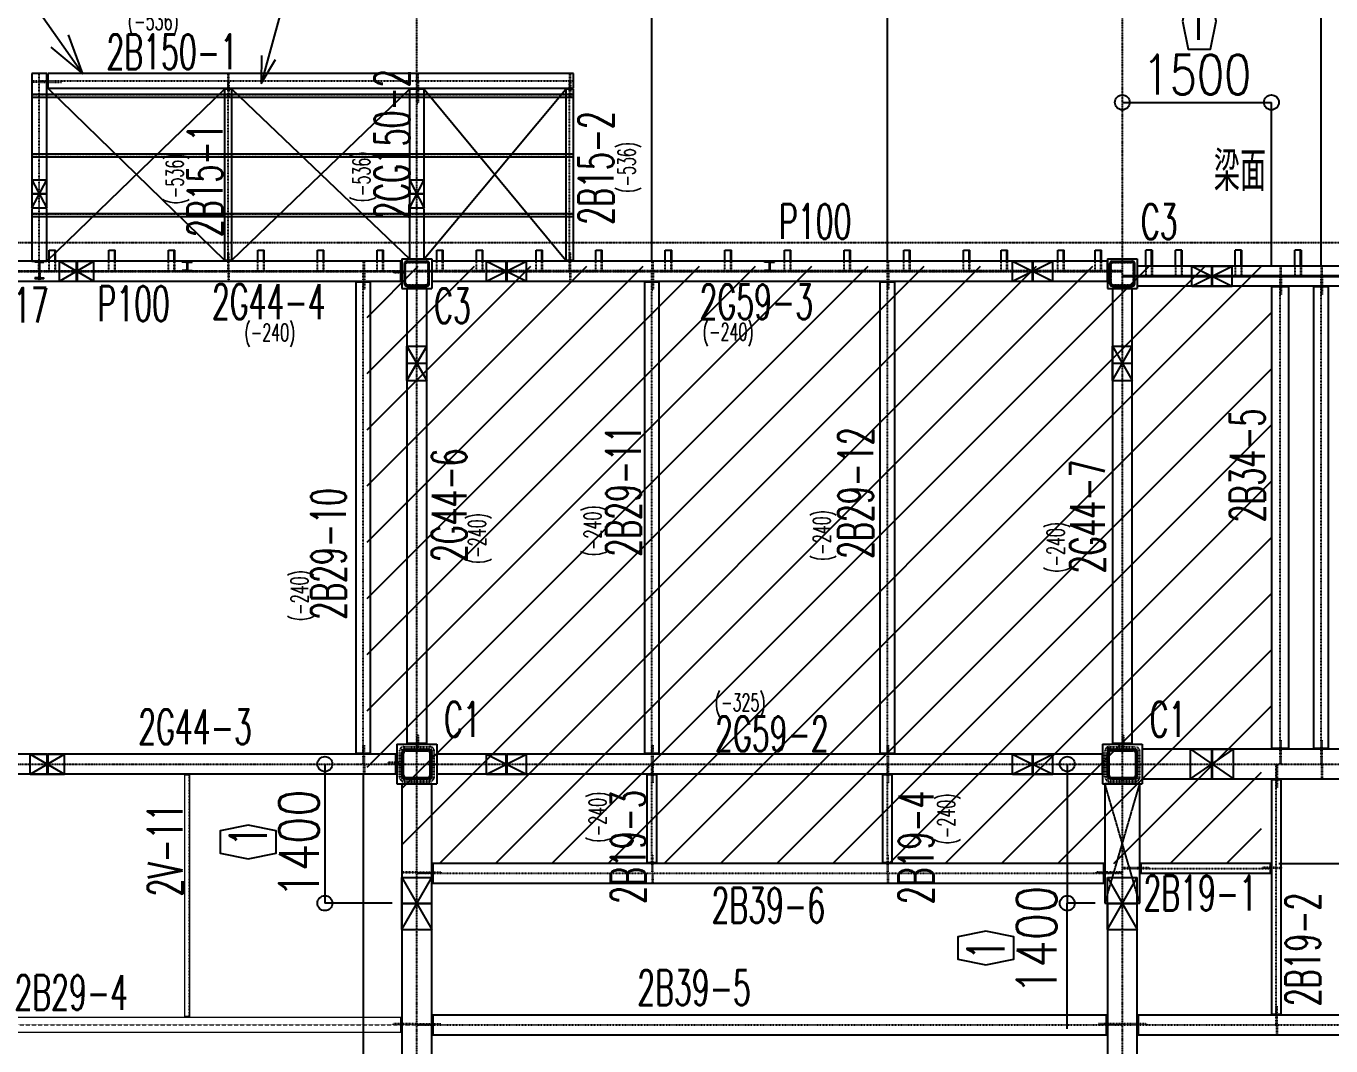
# Model space of a CAD drawing. Header units: millimetres. Extents: x -87051 to 180003, y -2961 to 97158.
# Drawn here: x -79309 to -66177, y 37265 to 47527 of the extents above; entities that cross this region are included whole.
import ezdxf
from ezdxf.enums import TextEntityAlignment as Align

# ---------------------------------------------------------------- set-up
doc = ezdxf.new("R2010")
doc.units = ezdxf.units.MM
doc.header["$LTSCALE"] = 0.2
doc.linetypes.add('CENTER', pattern=[2, 1.25, -0.25, 0.25, -0.25])
doc.linetypes.add('HIDDEN', pattern=[0.375, 0.25, -0.125])
doc.layers.add('S-撤去', color=5, linetype='Continuous', lineweight=9, true_color=0x0000ff)
doc.layers.add('梁側', color=7, linetype='Continuous')
doc.styles.get("Standard").update_dxf_attribs({"font": 'simplex.shx', "width": 0.8, "height": 700, "bigfont": 'extfont2.shx'})

msp = doc.modelspace()

# ---------------------------------------------------------------- linework, layer by layer
at = {"color": 8, "linetype": 'Continuous'}
for p, q in [((-73011, 45161.1), (-73011, 52707.7)), ((-73011, 45161.1), (-73011, 52707.7)), ((-70641, 45161.1), (-70641, 52707.7)), ((-70641, 45161.1), (-70641, 52707.7)), ((-66276, 45111.1), (-66276, 52707.7)), ((-66276, 45111.1), (-66276, 52707.7)), ((-80363.8, 49368.4), (-78738.4, 47045)), ((-76597.2, 48206.2), (-76941.2, 46949.8)), ((-78738.4, 47045), (-78881.9, 47439.7)), ((-79060, 47315.1), (-78738.4, 47045)), ((-76939.7, 47229.8), (-76941.2, 46949.8)), ((-76941.2, 46949.8), (-76799.9, 47191.5)), ((-79101, 47050.6), (-79251, 47050.6)), ((-79251, 47050.6), (-79251, 45690.6)), ((-79101, 45690.6), (-79101, 47050.6)), ((-79091, 47050.6), (-79091, 46900.6)), ((-73801, 47050.6), (-79091, 47050.6)), ((-73801, 46900.6), (-73801, 47050.6)), ((-79101, 46972.1), (-79091, 46972.1)), ((-79101, 46963.1), (-79091, 46963.1)), ((-79101, 45160.6), (-77313.5, 46890.6)), ((-79091, 46900.6), (-73801, 46900.6)), ((-79091, 46900.6), (-77313.5, 45170.6)), ((-77238.5, 46890.6), (-77313.5, 46890.6)), ((-77313.5, 46890.6), (-77313.5, 45170.6)), ((-77273.5, 46900.6), (-77273.5, 46890.6)), ((-77267.5, 46900.6), (-77267.5, 46890.6)), ((-77238.5, 45170.6), (-77238.5, 46890.6)), ((-77238.5, 45170.6), (-75451, 46890.6)), ((-77238.5, 46890.6), (-75451, 45185.6)), ((-75301, 46890.6), (-75451, 46890.6)), ((-75451, 46890.6), (-75451, 45690.6)), ((-75372.5, 46900.6), (-75372.5, 46890.6)), ((-75363.5, 46900.6), (-75363.5, 46890.6)), ((-75301, 45690.6), (-75301, 46890.6)), ((-75301, 45185.6), (-73876, 46890.6)), ((-75301, 46890.6), (-73876, 45170.6)), ((-73801, 46890.6), (-73876, 46890.6)), ((-73876, 46890.6), (-73876, 45170.6)), ((-73836, 46900.6), (-73836, 46890.6)), ((-73830, 46900.6), (-73830, 46890.6)), ((-73801, 45170.6), (-73801, 46890.6)), ((-79251, 46840.6), (-73801, 46840.6)), ((-79251, 46810.6), (-73801, 46810.6)), ((-68276, 46758.8), (-66776, 46758.8)), ((-66776, 45111.1), (-66776, 46758.8)), ((-79251, 46240.6), (-73801, 46240.6)), ((-79251, 46210.6), (-73801, 46210.6)), ((-79251, 45980.6), (-79101, 45980.6)), ((-79251, 45695.6), (-79101, 45980.6)), ((-79251, 45980.6), (-79101, 45695.6)), ((-75451, 45980.6), (-75301, 45980.6)), ((-75451, 45695.6), (-75301, 45980.6)), ((-75451, 45980.6), (-75301, 45695.6)), ((-79251, 45840.6), (-79101, 45840.6)), ((-79101, 45835.6), (-79251, 45835.6)), ((-75451, 45840.6), (-75301, 45840.6)), ((-75301, 45835.6), (-75451, 45835.6)), ((-79101, 45695.6), (-79251, 45695.6)), ((-79251, 45685.6), (-79251, 45160.6)), ((-79251, 45640.6), (-73801, 45640.6)), ((-79251, 45610.6), (-73801, 45610.6)), ((-79101, 45160.6), (-79101, 45685.6)), ((-75301, 45695.6), (-75451, 45695.6)), ((-75451, 45685.6), (-75451, 45185.6)), ((-75301, 45185.6), (-75301, 45685.6)), ((-79076, 45270.6), (-79011, 45270.6)), ((-79076, 45160.6), (-79076, 45270.6)), ((-79017, 45160.6), (-79017, 45270.6)), ((-79011, 45160.6), (-79011, 45270.6)), ((-78476, 45270.6), (-78411, 45270.6)), ((-78476, 45160.6), (-78476, 45270.6)), ((-78417, 45160.6), (-78417, 45270.6)), ((-78411, 45160.6), (-78411, 45270.6)), ((-77876, 45270.6), (-77811, 45270.6)), ((-77876, 45160.6), (-77876, 45270.6)), ((-77817, 45160.6), (-77817, 45270.6)), ((-77811, 45160.6), (-77811, 45270.6)), ((-76976, 45270.6), (-76911, 45270.6)), ((-76976, 45160.6), (-76976, 45270.6)), ((-76917, 45160.6), (-76917, 45270.6)), ((-76911, 45160.6), (-76911, 45270.6)), ((-76376, 45270.6), (-76311, 45270.6)), ((-76376, 45160.6), (-76376, 45270.6)), ((-76317, 45160.6), (-76317, 45270.6)), ((-76311, 45160.6), (-76311, 45270.6)), ((-75776, 45270.6), (-75711, 45270.6)), ((-75776, 45160.6), (-75776, 45270.6)), ((-75717, 45160.6), (-75717, 45270.6)), ((-75711, 45160.6), (-75711, 45270.6)), ((-75526, 45185.6), (-75226, 45185.6)), ((-75526, 45185.6), (-75526, 44885.6)), ((-75451, 45185.6), (-75301, 45185.6)), ((-75226, 45185.6), (-75226, 44885.6)), ((-75176, 45270.6), (-75111, 45270.6)), ((-75176, 45160.6), (-75176, 45270.6)), ((-75117, 45160.6), (-75117, 45270.6)), ((-75111, 45160.6), (-75111, 45270.6)), ((-74776, 45270.6), (-74711, 45270.6)), ((-74776, 45160.6), (-74776, 45270.6)), ((-74717, 45160.6), (-74717, 45270.6)), ((-74711, 45160.6), (-74711, 45270.6)), ((-74176, 45270.6), (-74111, 45270.6)), ((-74176, 45160.6), (-74176, 45270.6)), ((-74117, 45160.6), (-74117, 45270.6)), ((-74111, 45160.6), (-74111, 45270.6)), ((-73576, 45270.6), (-73511, 45270.6)), ((-73576, 45160.6), (-73576, 45270.6)), ((-73517, 45160.6), (-73517, 45270.6)), ((-73511, 45160.6), (-73511, 45270.6)), ((-72876, 45270.6), (-72811, 45270.6)), ((-72876, 45160.6), (-72876, 45270.6)), ((-72817, 45160.6), (-72817, 45270.6)), ((-72811, 45160.6), (-72811, 45270.6)), ((-72276, 45270.6), (-72211, 45270.6)), ((-72276, 45160.6), (-72276, 45270.6)), ((-72217, 45160.6), (-72217, 45270.6)), ((-72211, 45160.6), (-72211, 45270.6)), ((-71676, 45270.6), (-71611, 45270.6)), ((-71676, 45160.6), (-71676, 45270.6)), ((-71617, 45160.6), (-71617, 45270.6)), ((-71611, 45160.6), (-71611, 45270.6)), ((-71076, 45270.6), (-71011, 45270.6)), ((-71076, 45160.6), (-71076, 45270.6)), ((-71017, 45160.6), (-71017, 45270.6)), ((-71011, 45160.6), (-71011, 45270.6)), ((-70476, 45270.6), (-70411, 45270.6)), ((-70476, 45160.6), (-70476, 45270.6)), ((-70417, 45160.6), (-70417, 45270.6)), ((-70411, 45160.6), (-70411, 45270.6)), ((-69876, 45270.6), (-69811, 45270.6)), ((-69876, 45160.6), (-69876, 45270.6)), ((-69817, 45160.6), (-69817, 45270.6)), ((-69811, 45160.6), (-69811, 45270.6)), ((-69496, 45270.6), (-69431, 45270.6)), ((-69496, 45160.6), (-69496, 45270.6)), ((-69437, 45160.6), (-69437, 45270.6)), ((-69431, 45160.6), (-69431, 45270.6)), ((-68926, 45270.6), (-68861, 45270.6)), ((-68926, 45160.6), (-68926, 45270.6)), ((-68867, 45160.6), (-68867, 45270.6)), ((-68861, 45160.6), (-68861, 45270.6)), ((-68551, 45270.6), (-68486, 45270.6)), ((-68551, 45160.6), (-68551, 45270.6)), ((-68492, 45160.6), (-68492, 45270.6)), ((-68486, 45160.6), (-68486, 45270.6)), ((-68426, 45185.6), (-68126, 45185.6)), ((-68426, 45185.6), (-68426, 44885.6)), ((-68126, 45185.6), (-68126, 44885.6)), ((-67976, 45270.6), (-68041, 45270.6)), ((-68041, 45110.6), (-68041, 45270.6)), ((-67982, 45110.6), (-67982, 45270.6)), ((-67976, 45270.6), (-67976, 45110.6)), ((-67676, 45270.6), (-67741, 45270.6)), ((-67741, 45110.6), (-67741, 45270.6)), ((-67682, 45110.6), (-67682, 45270.6)), ((-67676, 45270.6), (-67676, 45110.6)), ((-67076, 45270.6), (-67141, 45270.6)), ((-67141, 45110.6), (-67141, 45270.6)), ((-67082, 45110.6), (-67082, 45270.6)), ((-67076, 45270.6), (-67076, 45110.6)), ((-66476, 45270.6), (-66541, 45270.6)), ((-66541, 45110.6), (-66541, 45270.6)), ((-66482, 45110.6), (-66482, 45270.6)), ((-66476, 45270.6), (-66476, 45110.6)), ((-78801, 45160.6), (-79851, 45160.6)), ((-79251, 45160.6), (-79101, 45160.6)), ((-79221, 45160.6), (-79131, 45160.6)), ((-79221, 45152.6), (-79221, 45160.6)), ((-79186.5, 45152.6), (-79221, 45152.6)), ((-79180.5, 45160.6), (-79171.5, 45160.6)), ((-79178.5, 45144.6), (-79178.5, 45001.6)), ((-79173.5, 45144.6), (-79173.5, 45001.6)), ((-79165.5, 45152.6), (-79131, 45152.6)), ((-79131, 45152.6), (-79131, 45160.6)), ((-78971, 45161.1), (-78626, 45161.1)), ((-78971, 44961.1), (-78971, 45161.1)), ((-78971, 44961.1), (-78626, 45161.1)), ((-78971, 45161.1), (-78626, 44961.1)), ((-78801, 44961.6), (-78801, 45160.6)), ((-78796, 45160.6), (-78796, 44961.6)), ((-75536, 45160.6), (-78796, 45160.6)), ((-78626, 44961.1), (-78626, 45161.1)), ((-77738.5, 45160.6), (-77638.5, 45160.6)), ((-77738.5, 45152.6), (-77738.5, 45160.6)), ((-77699.5, 45152.6), (-77738.5, 45152.6)), ((-77738.5, 45068.6), (-77738.5, 45060.6)), ((-77699.5, 45068.6), (-77738.5, 45068.6)), ((-77738.5, 45060.6), (-77638.5, 45060.6)), ((-77691.5, 45144.6), (-77691.5, 45076.6)), ((-77685.5, 45144.6), (-77685.5, 45076.6)), ((-77677.5, 45152.6), (-77638.5, 45152.6)), ((-77677.5, 45068.6), (-77638.5, 45068.6)), ((-77638.5, 45152.6), (-77638.5, 45160.6)), ((-77638.5, 45068.6), (-77638.5, 45060.6)), ((-77313.5, 45170.6), (-77238.5, 45170.6)), ((-77273.5, 45160.6), (-77273.5, 45170.6)), ((-77267.5, 45160.6), (-77267.5, 45170.6)), ((-75876, 40070.4), (-70835.8, 45110.6)), ((-75876, 40636.1), (-71401.5, 45110.6)), ((-75876, 41201.8), (-71967.2, 45110.6)), ((-75876, 41767.5), (-72532.9, 45110.6)), ((-75876, 42333.2), (-73098.6, 45110.6)), ((-75876, 42898.8), (-73664.3, 45110.6)), ((-75876, 43464.5), (-74230, 45110.6)), ((-75876, 44030.2), (-74795.6, 45110.6)), ((-75876, 44595.9), (-75361.3, 45110.6)), ((-75536, 44961.6), (-75536, 45160.6)), ((-75526, 45057.1), (-75536, 45057.1)), ((-75526, 45045.1), (-75536, 45045.1)), ((-75526, 39289), (-69704.5, 45110.6)), ((-75526, 39854.7), (-70270.2, 45110.6)), ((-75501, 44933.1), (-75501, 45138.1)), ((-75492, 44933.1), (-75492, 45138.1)), ((-75478.5, 45160.6), (-75273.5, 45160.6)), ((-75478.5, 45151.6), (-75273.5, 45151.6)), ((-75260, 44933.1), (-75260, 45138.1)), ((-75251, 44933.1), (-75251, 45138.1)), ((-75226, 45160.6), (-75226, 44961.6)), ((-74476, 45160.6), (-75226, 45160.6)), ((-75148.8, 39100.6), (-69138.8, 45110.6)), ((-74676, 45161.1), (-74271, 45161.1)), ((-74676, 44961.1), (-74676, 45161.1)), ((-74676, 44961.1), (-74271, 45161.1)), ((-74676, 45161.1), (-74271, 44961.1)), ((-74583.1, 39100.6), (-68573.1, 45110.6)), ((-74476, 44961.6), (-74476, 45160.6)), ((-74471, 45160.6), (-74471, 44961.6)), ((-69181, 45160.6), (-74471, 45160.6)), ((-74271, 44961.1), (-74271, 45161.1)), ((-74017.4, 39100.6), (-68007.4, 45110.6)), ((-73876, 45170.6), (-73801, 45170.6)), ((-73836, 45160.6), (-73836, 45170.6)), ((-73830, 45160.6), (-73830, 45170.6)), ((-73451.7, 39100.6), (-67441.7, 45110.6)), ((-72886, 39100.6), (-66876, 45110.6)), ((-71876, 45160.6), (-71776, 45160.6)), ((-71876, 45152.6), (-71876, 45160.6)), ((-71837, 45152.6), (-71876, 45152.6)), ((-71876, 45068.6), (-71876, 45060.6)), ((-71837, 45068.6), (-71876, 45068.6)), ((-71876, 45060.6), (-71776, 45060.6)), ((-71829, 45144.6), (-71829, 45076.6)), ((-71823, 45144.6), (-71823, 45076.6)), ((-71815, 45152.6), (-71776, 45152.6)), ((-71815, 45068.6), (-71776, 45068.6)), ((-71776, 45152.6), (-71776, 45160.6)), ((-71776, 45068.6), (-71776, 45060.6)), ((-69381, 45161.1), (-68976, 45161.1)), ((-69381, 44961.1), (-69381, 45161.1)), ((-69381, 44961.1), (-68976, 45161.1)), ((-69381, 45161.1), (-68976, 44961.1)), ((-69181, 44961.6), (-69181, 45160.6)), ((-69176, 45160.6), (-69176, 44961.6)), ((-68426, 45160.6), (-69176, 45160.6)), ((-68976, 44961.1), (-68976, 45161.1)), ((-68426, 44961.6), (-68426, 45160.6)), ((-68401, 44933.1), (-68401, 45138.1)), ((-68392, 44933.1), (-68392, 45138.1)), ((-68378.5, 45160.6), (-68173.5, 45160.6)), ((-68378.5, 45151.6), (-68173.5, 45151.6)), ((-68160, 44933.1), (-68160, 45138.1)), ((-68151, 44933.1), (-68151, 45138.1)), ((-68126, 45110.6), (-68126, 44911.6)), ((-67376, 45110.6), (-68126, 45110.6)), ((-67576, 45111.1), (-67171, 45111.1)), ((-67576, 44911.1), (-67576, 45111.1)), ((-67576, 44911.1), (-67171, 45111.1)), ((-67576, 45111.1), (-67171, 44911.1)), ((-67376, 44911.6), (-67376, 45110.6)), ((-67371, 45110.6), (-67371, 44911.6)), ((-61181, 45110.6), (-67371, 45110.6)), ((-67171, 44911.1), (-67171, 45111.1)), ((-79851, 44961.6), (-78801, 44961.6)), ((-79221, 44993.6), (-79221, 44985.6)), ((-79186.5, 44993.6), (-79221, 44993.6)), ((-79221, 44985.6), (-79131, 44985.6)), ((-79165.5, 44993.6), (-79131, 44993.6)), ((-79131, 44993.6), (-79131, 44985.6)), ((-78971, 44961.1), (-78626, 44961.1)), ((-78796, 44961.6), (-75536, 44961.6)), ((-75841.5, 44951.6), (-75990.5, 44951.6)), ((-75990.5, 44951.6), (-75990.5, 40210.1)), ((-75913.3, 44961.6), (-75913.3, 44951.6)), ((-75904.3, 44961.6), (-75904.3, 44951.6)), ((-75841.5, 40210.1), (-75841.5, 44951.6)), ((-75478.5, 44919.6), (-75273.5, 44919.6)), ((-75478.5, 44910.6), (-75273.5, 44910.6)), ((-75226, 44961.6), (-74476, 44961.6)), ((-74676, 44961.1), (-74271, 44961.1)), ((-74471, 44961.6), (-69181, 44961.6)), ((-72936.5, 44951.6), (-73085.5, 44951.6)), ((-73085.5, 44951.6), (-73085.5, 40210.1)), ((-73008.3, 44961.6), (-73008.3, 44951.6)), ((-72999.3, 44961.6), (-72999.3, 44951.6)), ((-72936.5, 40210.1), (-72936.5, 44951.6)), ((-70566.5, 44951.6), (-70715.5, 44951.6)), ((-70715.5, 44951.6), (-70715.5, 40210.1)), ((-70638.3, 44961.6), (-70638.3, 44951.6)), ((-70629.3, 44961.6), (-70629.3, 44951.6)), ((-70566.5, 40210.1), (-70566.5, 44951.6)), ((-69381, 44961.1), (-68976, 44961.1)), ((-69176, 44961.6), (-68426, 44961.6)), ((-68378.5, 44919.6), (-68173.5, 44919.6)), ((-68378.5, 44910.6), (-68173.5, 44910.6)), ((-68276, 45016.1), (-60276, 45016.1)), ((-68276, 45006.1), (-60276, 45006.1)), ((-68126, 44911.6), (-67376, 44911.6)), ((-67576, 44911.1), (-67171, 44911.1)), ((-67371, 44911.6), (-61181, 44911.6)), ((-66686, 44911.6), (-66686, 44901.6)), ((-66677, 44911.6), (-66677, 44901.6)), ((-66272.8, 44911.6), (-66272.8, 44901.6)), ((-66263.8, 44911.6), (-66263.8, 44901.6)), ((-75526, 44885.6), (-75226, 44885.6)), ((-75276.5, 44885.6), (-75475.5, 44885.6)), ((-75475.5, 44885.6), (-75475.5, 44135.6)), ((-75276.5, 44135.6), (-75276.5, 44885.6)), ((-68426, 44885.6), (-68126, 44885.6)), ((-68176.5, 44885.6), (-68375.5, 44885.6)), ((-68375.5, 44885.6), (-68375.5, 44135.6)), ((-68176.5, 44135.6), (-68176.5, 44885.6)), ((-66602, 44901.6), (-66776, 44901.6)), ((-66776, 44901.6), (-66776, 40260.6)), ((-66602, 40260.6), (-66602, 44901.6)), ((-66201, 44901.6), (-66351, 44901.6)), ((-66351, 44901.6), (-66351, 40260.6)), ((-66201, 40260.6), (-66201, 44901.6)), ((-72320.4, 39100.6), (-66776, 44644.9)), ((-75476, 44305.6), (-75276, 44305.6)), ((-75476, 43960.6), (-75476, 44305.6)), ((-75476, 43960.6), (-75276, 44305.6)), ((-75476, 44305.6), (-75276, 43960.6)), ((-75276, 43960.6), (-75276, 44305.6)), ((-68376, 44305.6), (-68176, 44305.6)), ((-68376, 43960.6), (-68376, 44305.6)), ((-68376, 43960.6), (-68176, 44305.6)), ((-68376, 44305.6), (-68176, 43960.6)), ((-68176, 43960.6), (-68176, 44305.6)), ((-75475.5, 44135.6), (-75276.5, 44135.6)), ((-75276.5, 44130.6), (-75475.5, 44130.6)), ((-75475.5, 44130.6), (-75475.5, 40310.6)), ((-75276.5, 40310.6), (-75276.5, 44130.6)), ((-68375.5, 44135.6), (-68176.5, 44135.6)), ((-68176.5, 44130.6), (-68375.5, 44130.6)), ((-68375.5, 44130.6), (-68375.5, 40310.6)), ((-68176.5, 40310.6), (-68176.5, 44130.6)), ((-71754.7, 39100.6), (-66776, 44079.2)), ((-75476, 43960.6), (-75276, 43960.6)), ((-68376, 43960.6), (-68176, 43960.6)), ((-71189, 39100.6), (-66776, 43513.6)), ((-70623.3, 39100.6), (-66776, 42947.9)), ((-70057.6, 39100.6), (-66776, 42382.2)), ((-69491.9, 39100.6), (-66776, 41816.5)), ((-68926.2, 39100.6), (-66776, 41250.8)), ((-68360.6, 39100.6), (-66776, 40685.1)), ((-79096, 40200.1), (-79821, 40200.1)), ((-79266, 40200.6), (-78921, 40200.6)), ((-79266, 40000.6), (-79266, 40200.6)), ((-79266, 40000.6), (-78921, 40200.6)), ((-79266, 40200.6), (-78921, 40000.6)), ((-79096, 40001.1), (-79096, 40200.1)), ((-79091, 40200.1), (-79091, 40001.1)), ((-75586, 40200.1), (-79091, 40200.1)), ((-78921, 40000.6), (-78921, 40200.6)), ((-75990.5, 40210.1), (-75841.5, 40210.1)), ((-75913.3, 40200.1), (-75913.3, 40210.1)), ((-75904.3, 40200.1), (-75904.3, 40210.1)), ((-75586, 40001.1), (-75586, 40200.1)), ((-75576, 40300.6), (-75176, 40300.6)), ((-75576, 40300.6), (-75576, 39900.6)), ((-75526, 39990.6), (-75526, 40210.6)), ((-75510, 39990.6), (-75510, 40210.6)), ((-75486, 40250.6), (-75266, 40250.6)), ((-75486, 40234.6), (-75266, 40234.6)), ((-75475.5, 40310.6), (-75276.5, 40310.6)), ((-75372, 40300.6), (-75372, 40310.6)), ((-75360, 40300.6), (-75360, 40310.6)), ((-75242, 39990.6), (-75242, 40210.6)), ((-75226, 39990.6), (-75226, 40210.6)), ((-75176, 40300.6), (-75176, 39900.6)), ((-75176, 40200.1), (-75176, 40001.1)), ((-74476, 40200.1), (-75176, 40200.1)), ((-74676, 40200.6), (-74271, 40200.6)), ((-74676, 40000.6), (-74676, 40200.6)), ((-74676, 40000.6), (-74271, 40200.6)), ((-74676, 40200.6), (-74271, 40000.6)), ((-74476, 40001.1), (-74476, 40200.1)), ((-74471, 40200.1), (-74471, 40001.1)), ((-69181, 40200.1), (-74471, 40200.1)), ((-74271, 40000.6), (-74271, 40200.6)), ((-73085.5, 40210.1), (-72936.5, 40210.1)), ((-73008.3, 40200.1), (-73008.3, 40210.1)), ((-72999.3, 40200.1), (-72999.3, 40210.1)), ((-70715.5, 40210.1), (-70566.5, 40210.1)), ((-70638.3, 40200.1), (-70638.3, 40210.1)), ((-70629.3, 40200.1), (-70629.3, 40210.1)), ((-69381, 40200.6), (-68976, 40200.6)), ((-69381, 40000.6), (-69381, 40200.6)), ((-69381, 40000.6), (-68976, 40200.6)), ((-69381, 40200.6), (-68976, 40000.6)), ((-69181, 40001.1), (-69181, 40200.1)), ((-69176, 40200.1), (-69176, 40001.1)), ((-68476, 40200.1), (-69176, 40200.1)), ((-68976, 40000.6), (-68976, 40200.6)), ((-68476, 40300.6), (-68076, 40300.6)), ((-68476, 40300.6), (-68476, 39900.6)), ((-68476, 40001.1), (-68476, 40200.1)), ((-68426, 39990.6), (-68426, 40210.6)), ((-68410, 39990.6), (-68410, 40210.6)), ((-68386, 40250.6), (-68166, 40250.6)), ((-68386, 40234.6), (-68166, 40234.6)), ((-68375.5, 40310.6), (-68176.5, 40310.6)), ((-68272, 40300.6), (-68272, 40310.6)), ((-68260, 40300.6), (-68260, 40310.6)), ((-68142, 39990.6), (-68142, 40210.6)), ((-68126, 39990.6), (-68126, 40210.6)), ((-68076, 40300.6), (-68076, 39900.6)), ((-68076, 40250.6), (-68076, 39950.6)), ((-67376, 40250.6), (-68076, 40250.6)), ((-67591, 40250.6), (-67156, 40250.6)), ((-67591, 39950.6), (-67591, 40250.6)), ((-67591, 39950.6), (-67156, 40250.6)), ((-67591, 40250.6), (-67156, 39950.6)), ((-67376, 39950.6), (-67376, 40250.6)), ((-67371, 40250.6), (-67371, 39950.6)), ((-61181, 40250.6), (-67371, 40250.6)), ((-67156, 39950.6), (-67156, 40250.6)), ((-66776, 40260.6), (-66602, 40260.6)), ((-66686, 40250.6), (-66686, 40260.6)), ((-66677, 40250.6), (-66677, 40260.6)), ((-66351, 40260.6), (-66201, 40260.6)), ((-66272.8, 40250.6), (-66272.8, 40260.6)), ((-66263.8, 40250.6), (-66263.8, 40260.6)), ((-76301.9, 40100.6), (-76301.9, 38700.6)), ((-75576, 40116.6), (-75586, 40116.6)), ((-75576, 40104.6), (-75586, 40104.6)), ((-68830.4, 40100.6), (-68830.4, 38700.6)), ((-79821, 40001.1), (-79096, 40001.1)), ((-79266, 40000.6), (-78921, 40000.6)), ((-79091, 40001.1), (-75586, 40001.1)), ((-75916, 40000.6), (-75916, 36463.6)), ((-75486, 39966.6), (-75266, 39966.6)), ((-75486, 39950.6), (-75266, 39950.6)), ((-75176, 40001.1), (-74476, 40001.1)), ((-74676, 40000.6), (-74271, 40000.6)), ((-74471, 40001.1), (-69181, 40001.1)), ((-72961.5, 39991.1), (-73060.5, 39991.1)), ((-73060.5, 39991.1), (-73060.5, 39110.6)), ((-73008.8, 40001.1), (-73008.8, 39991.1)), ((-73002.8, 40001.1), (-73002.8, 39991.1)), ((-72961.5, 39110.6), (-72961.5, 39991.1)), ((-70591.5, 39991.1), (-70690.5, 39991.1)), ((-70690.5, 39991.1), (-70690.5, 39110.6)), ((-70638.8, 40001.1), (-70638.8, 39991.1)), ((-70632.8, 40001.1), (-70632.8, 39991.1)), ((-70591.5, 39110.6), (-70591.5, 39991.1)), ((-69381, 40000.6), (-68976, 40000.6)), ((-69176, 40001.1), (-68476, 40001.1)), ((-68386, 39966.6), (-68166, 39966.6)), ((-68386, 39950.6), (-68166, 39950.6)), ((-68076, 39950.6), (-67376, 39950.6)), ((-67794.9, 39100.6), (-66876, 40019.4)), ((-67591, 39950.6), (-67156, 39950.6)), ((-67371, 39950.6), (-61181, 39950.6)), ((-66677, 39940.6), (-66776, 39940.6)), ((-66776, 39940.6), (-66776, 37585.1)), ((-66724.3, 39950.6), (-66724.3, 39940.6)), ((-66718.3, 39950.6), (-66718.3, 39940.6)), ((-66677, 37585.1), (-66677, 39940.6)), ((-75576, 39900.6), (-75176, 39900.6)), ((-75226, 39900.6), (-75526, 39900.6)), ((-75526, 39900.6), (-75526, 38700.6)), ((-75226, 38700.6), (-75226, 39900.6)), ((-68476, 39900.6), (-68076, 39900.6)), ((-68101, 39900.6), (-68451, 39900.6)), ((-68451, 39900.6), (-68451, 38700.6)), ((-68101, 38700.6), (-68101, 39900.6)), ((-67229.2, 39100.6), (-66876, 39453.8)), ((-75226, 39013.6), (-75216, 39013.6)), ((-75226, 39004.6), (-75216, 39004.6)), ((-75216, 39100.6), (-75216, 38901.6)), ((-68461, 39100.6), (-75216, 39100.6)), ((-73060.5, 39110.6), (-72961.5, 39110.6)), ((-73008.8, 39100.6), (-73008.8, 39110.6)), ((-73002.8, 39100.6), (-73002.8, 39110.6)), ((-70690.5, 39110.6), (-70591.5, 39110.6)), ((-70638.8, 39100.6), (-70638.8, 39110.6)), ((-70632.8, 39100.6), (-70632.8, 39110.6)), ((-68461, 38901.6), (-68461, 39100.6)), ((-68426, 39013.6), (-68461, 39013.6)), ((-68426, 39004.6), (-68461, 39004.6)), ((-68126, 39059.4), (-68091, 39059.4)), ((-68126, 39053.4), (-68091, 39053.4)), ((-68091, 39100.6), (-68091, 39001.6)), ((-66786, 39100.6), (-68091, 39100.6)), ((-68091, 39001.6), (-66786, 39001.6)), ((-66786, 39001.6), (-66786, 39100.6)), ((-66776, 39059.4), (-66786, 39059.4)), ((-66776, 39053.4), (-66786, 39053.4)), ((-66701.3, 39100.6), (-65347.6, 39100.6)), ((-75526, 38960.6), (-75226, 38960.6)), ((-75526, 38435.6), (-75526, 38960.6)), ((-75526, 38435.6), (-75226, 38960.6)), ((-75526, 38960.6), (-75226, 38435.6)), ((-75226, 38435.6), (-75226, 38960.6)), ((-75216, 38901.6), (-68461, 38901.6)), ((-68426, 38960.6), (-68126, 38960.6)), ((-68426, 38435.6), (-68426, 38960.6)), ((-68426, 38435.6), (-68126, 38960.6)), ((-68426, 38960.6), (-68126, 38435.6)), ((-68126, 38435.6), (-68126, 38960.6)), ((-75626, 38700.6), (-76301.9, 38700.6)), ((-75526, 38700.6), (-75226, 38700.6)), ((-75226, 38695.6), (-75526, 38695.6)), ((-75526, 38695.6), (-75526, 30505.6)), ((-75226, 30505.6), (-75226, 38695.6)), ((-68830.4, 37436), (-68830.4, 38700.6)), ((-68551, 38700.6), (-68830.4, 38700.6)), ((-68451, 38700.6), (-68101, 38700.6)), ((-68126, 38695.6), (-68426, 38695.6)), ((-68426, 38695.6), (-68426, 30805.6)), ((-68126, 30805.6), (-68126, 38695.6)), ((-75526, 38435.6), (-75226, 38435.6)), ((-68426, 38435.6), (-68126, 38435.6)), ((-75216, 37575.1), (-75216, 37376.1)), ((-68436, 37575.1), (-75216, 37575.1)), ((-68436, 37376.1), (-68436, 37575.1)), ((-68116, 37575.1), (-68116, 37376.1)), ((-60436, 37575.1), (-68116, 37575.1)), ((-66776, 37585.1), (-66677, 37585.1)), ((-66724.3, 37575.1), (-66724.3, 37585.1)), ((-66718.3, 37575.1), (-66718.3, 37585.1)), ((-75526, 37487.4), (-75536, 37487.4)), ((-75526, 37478.4), (-75536, 37478.4)), ((-75226, 37488.1), (-75216, 37488.1)), ((-75226, 37479.1), (-75216, 37479.1)), ((-68426, 37488.1), (-68436, 37488.1)), ((-68426, 37479.1), (-68436, 37479.1)), ((-68126, 37491.6), (-68116, 37491.6)), ((-68126, 37479.6), (-68116, 37479.6)), ((-75216, 37376.1), (-68436, 37376.1)), ((-68116, 37376.1), (-60436, 37376.1))]:
    msp.add_line(p, q, dxfattribs=at)
at = {"color": 8, "linetype": 'CENTER'}
for p, q in [((-75376, 16438.1), (-75376, 49550.6)), ((-68276, 16438.1), (-68276, 49550.6)), ((-80226, 45350.6), (-30273.8, 45350.6)), ((-80026.5, 45065.1), (-75536, 45065.1)), ((-80026.5, 45057.1), (-75536, 45057.1)), ((-75376, 45066.1), (-68276, 45066.1)), ((-75376, 45056.1), (-68276, 45056.1)), ((-80226, 40100.6), (-30273.8, 40100.6))]:
    msp.add_line(p, q, dxfattribs=at)
at = {"color": 8, "linetype": 'HIDDEN'}
for p, q in [((-79176, 45061.1), (-79176, 47050.6)), ((-77273.5, 46979.1), (-77273.5, 47050.6)), ((-77273.5, 47050.6), (-77267.5, 47050.6)), ((-77267.5, 46979.1), (-77267.5, 47050.6)), ((-75372.5, 46979.1), (-75372.5, 47050.6)), ((-75372.5, 47050.6), (-75363.5, 47050.6)), ((-75363.5, 46979.1), (-75363.5, 47050.6)), ((-73836, 46979.1), (-73836, 47050.6)), ((-73836, 47050.6), (-73830, 47050.6)), ((-73830, 46979.1), (-73830, 47050.6)), ((-79179.5, 46972.1), (-79251, 46972.1)), ((-79251, 46972.1), (-79251, 46963.1)), ((-79179.5, 46963.1), (-79251, 46963.1)), ((-79179.5, 46972.1), (-79179.5, 46963.1)), ((-79176, 46975.6), (-73801, 46975.6)), ((-79172.5, 46972.1), (-79101, 46972.1)), ((-79172.5, 46972.1), (-79172.5, 46963.1)), ((-79172.5, 46963.1), (-79101, 46963.1)), ((-79091, 46972.1), (-78951, 46972.1)), ((-79091, 46963.1), (-78951, 46963.1)), ((-78951, 46972.1), (-78951, 46963.1)), ((-77276, 45061.1), (-77276, 46975.6)), ((-77273.5, 46979.1), (-77267.5, 46979.1)), ((-77273.5, 46972.1), (-77273.5, 46900.6)), ((-77273.5, 46972.1), (-77267.5, 46972.1)), ((-77273.5, 46890.6), (-77273.5, 46810.6)), ((-77267.5, 46972.1), (-77267.5, 46900.6)), ((-77267.5, 46890.6), (-77267.5, 46810.6)), ((-75372.5, 46979.1), (-75363.5, 46979.1)), ((-75372.5, 46972.1), (-75372.5, 46900.6)), ((-75372.5, 46972.1), (-75363.5, 46972.1)), ((-75372.5, 46890.6), (-75372.5, 46750.6)), ((-75363.5, 46972.1), (-75363.5, 46900.6)), ((-75363.5, 46890.6), (-75363.5, 46750.6)), ((-73838.5, 45061.1), (-73838.5, 46975.6)), ((-73836, 46979.1), (-73830, 46979.1)), ((-73836, 46972.1), (-73836, 46900.6)), ((-73836, 46972.1), (-73830, 46972.1)), ((-73836, 46890.6), (-73836, 46810.6)), ((-73830, 46972.1), (-73830, 46900.6)), ((-73830, 46890.6), (-73830, 46810.6)), ((-79251, 46838.3), (-73801, 46838.3)), ((-77273.5, 46810.6), (-77267.5, 46810.6)), ((-75372.5, 46750.6), (-75363.5, 46750.6)), ((-73836, 46810.6), (-73830, 46810.6)), ((-79251, 46238.3), (-73801, 46238.3)), ((-79251, 45638.3), (-73801, 45638.3)), ((-77273.5, 45170.6), (-77273.5, 45250.6)), ((-77273.5, 45250.6), (-77267.5, 45250.6)), ((-77267.5, 45170.6), (-77267.5, 45250.6)), ((-73836, 45170.6), (-73836, 45250.6)), ((-73836, 45250.6), (-73830, 45250.6)), ((-73830, 45170.6), (-73830, 45250.6)), ((-80026.5, 45061.1), (-75376, 45061.1)), ((-79180.5, 45065.1), (-79180.5, 45160.6)), ((-79180.5, 45065.1), (-79171.5, 45065.1)), ((-79180.5, 45057.1), (-79180.5, 44961.6)), ((-79180.5, 45057.1), (-79171.5, 45057.1)), ((-79171.5, 45065.1), (-79171.5, 45160.6)), ((-79171.5, 45057.1), (-79171.5, 44961.6)), ((-79076, 45065.1), (-79076, 45160.6)), ((-79017, 45065.1), (-79017, 45160.6)), ((-79011, 45065.1), (-79011, 45160.6)), ((-78476, 45065.1), (-78476, 45160.6)), ((-78417, 45065.1), (-78417, 45160.6)), ((-78411, 45065.1), (-78411, 45160.6)), ((-77876, 45065.1), (-77876, 45160.6)), ((-77817, 45065.1), (-77817, 45160.6)), ((-77811, 45065.1), (-77811, 45160.6)), ((-77273.5, 45065.1), (-77273.5, 45160.6)), ((-77273.5, 45065.1), (-77267.5, 45065.1)), ((-77273.5, 45057.1), (-77273.5, 44961.6)), ((-77273.5, 45057.1), (-77267.5, 45057.1)), ((-77267.5, 45065.1), (-77267.5, 45160.6)), ((-77267.5, 45057.1), (-77267.5, 44961.6)), ((-76976, 45065.1), (-76976, 45160.6)), ((-76917, 45065.1), (-76917, 45160.6)), ((-76911, 45065.1), (-76911, 45160.6)), ((-76376, 45065.1), (-76376, 45160.6)), ((-76317, 45065.1), (-76317, 45160.6)), ((-76311, 45065.1), (-76311, 45160.6)), ((-75916, 40100.6), (-75916, 45061.1)), ((-75913.3, 45065.1), (-75913.3, 45160.6)), ((-75913.3, 45160.6), (-75904.3, 45160.6)), ((-75913.3, 45065.1), (-75904.3, 45065.1)), ((-75913.3, 45057.1), (-75913.3, 44961.6)), ((-75913.3, 45057.1), (-75904.3, 45057.1)), ((-75904.3, 45065.1), (-75904.3, 45160.6)), ((-75904.3, 45057.1), (-75904.3, 44961.6)), ((-75776, 45065.1), (-75776, 45160.6)), ((-75717, 45065.1), (-75717, 45160.6)), ((-75711, 45065.1), (-75711, 45160.6)), ((-75536, 45057.1), (-75616, 45057.1)), ((-75616, 45057.1), (-75616, 45045.1)), ((-75536, 45045.1), (-75616, 45045.1)), ((-75501, 45057.1), (-75526, 45057.1)), ((-75501, 45045.1), (-75526, 45045.1)), ((-75501, 44940.6), (-75501, 45130.6)), ((-75501, 45057.1), (-75501, 45045.1)), ((-75489, 44940.6), (-75489, 45130.6)), ((-75471, 45160.6), (-75281, 45160.6)), ((-75471, 45148.6), (-75281, 45148.6)), ((-75376, 45061.1), (-68276, 45061.1)), ((-75263, 44940.6), (-75263, 45130.6)), ((-75251, 44940.6), (-75251, 45130.6)), ((-75176, 45066.1), (-75176, 45160.6)), ((-75117, 45066.1), (-75117, 45160.6)), ((-75111, 45066.1), (-75111, 45160.6)), ((-74776, 45066.1), (-74776, 45160.6)), ((-74717, 45066.1), (-74717, 45160.6)), ((-74711, 45066.1), (-74711, 45160.6)), ((-74176, 45066.1), (-74176, 45160.6)), ((-74117, 45066.1), (-74117, 45160.6)), ((-74111, 45066.1), (-74111, 45160.6)), ((-73836, 45066.1), (-73836, 45160.6)), ((-73836, 45066.1), (-73830, 45066.1)), ((-73836, 45056.1), (-73836, 44961.6)), ((-73836, 45056.1), (-73830, 45056.1)), ((-73830, 45066.1), (-73830, 45160.6)), ((-73830, 45056.1), (-73830, 44961.6)), ((-73576, 45066.1), (-73576, 45160.6)), ((-73517, 45066.1), (-73517, 45160.6)), ((-73511, 45066.1), (-73511, 45160.6)), ((-73011, 40100.6), (-73011, 45061.1)), ((-73008.3, 45066.1), (-73008.3, 45160.6)), ((-73008.3, 45160.6), (-72999.3, 45160.6)), ((-73008.3, 45066.1), (-72999.3, 45066.1)), ((-73008.3, 45056.1), (-73008.3, 44961.6)), ((-73008.3, 45056.1), (-72999.3, 45056.1)), ((-72999.3, 45066.1), (-72999.3, 45160.6)), ((-72999.3, 45056.1), (-72999.3, 44961.6)), ((-72876, 45066.1), (-72876, 45160.6)), ((-72817, 45066.1), (-72817, 45160.6)), ((-72811, 45066.1), (-72811, 45160.6)), ((-72276, 45066.1), (-72276, 45160.6)), ((-72217, 45066.1), (-72217, 45160.6)), ((-72211, 45066.1), (-72211, 45160.6)), ((-71676, 45066.1), (-71676, 45160.6)), ((-71617, 45066.1), (-71617, 45160.6)), ((-71611, 45066.1), (-71611, 45160.6)), ((-71076, 45066.1), (-71076, 45160.6)), ((-71017, 45066.1), (-71017, 45160.6)), ((-71011, 45066.1), (-71011, 45160.6)), ((-70641, 40100.6), (-70641, 45061.1)), ((-70638.3, 45066.1), (-70638.3, 45160.6)), ((-70638.3, 45160.6), (-70629.3, 45160.6)), ((-70638.3, 45066.1), (-70629.3, 45066.1)), ((-70638.3, 45056.1), (-70638.3, 44961.6)), ((-70638.3, 45056.1), (-70629.3, 45056.1)), ((-70629.3, 45066.1), (-70629.3, 45160.6)), ((-70629.3, 45056.1), (-70629.3, 44961.6)), ((-70476, 45066.1), (-70476, 45160.6)), ((-70417, 45066.1), (-70417, 45160.6)), ((-70411, 45066.1), (-70411, 45160.6)), ((-69876, 45066.1), (-69876, 45160.6)), ((-69817, 45066.1), (-69817, 45160.6)), ((-69811, 45066.1), (-69811, 45160.6)), ((-69496, 45066.1), (-69496, 45160.6)), ((-69437, 45066.1), (-69437, 45160.6)), ((-69431, 45066.1), (-69431, 45160.6)), ((-68926, 45066.1), (-68926, 45160.6)), ((-68867, 45066.1), (-68867, 45160.6)), ((-68861, 45066.1), (-68861, 45160.6)), ((-68551, 45066.1), (-68551, 45160.6)), ((-68492, 45066.1), (-68492, 45160.6)), ((-68486, 45066.1), (-68486, 45160.6)), ((-68401, 44940.6), (-68401, 45130.6)), ((-68389, 44940.6), (-68389, 45130.6)), ((-68371, 45160.6), (-68181, 45160.6)), ((-68371, 45148.6), (-68181, 45148.6)), ((-68163, 44940.6), (-68163, 45130.6)), ((-68151, 44940.6), (-68151, 45130.6)), ((-68041, 45110.6), (-68041, 45016.1)), ((-67982, 45110.6), (-67982, 45016.1)), ((-67976, 45110.6), (-67976, 45016.1)), ((-67741, 45110.6), (-67741, 45016.1)), ((-67682, 45110.6), (-67682, 45016.1)), ((-67676, 45110.6), (-67676, 45016.1)), ((-67141, 45110.6), (-67141, 45016.1)), ((-67082, 45110.6), (-67082, 45016.1)), ((-67076, 45110.6), (-67076, 45016.1)), ((-66686, 45016.1), (-66686, 45110.6)), ((-66686, 45110.6), (-66677, 45110.6)), ((-66677, 45016.1), (-66677, 45110.6)), ((-66541, 45110.6), (-66541, 45016.1)), ((-66482, 45110.6), (-66482, 45016.1)), ((-66476, 45110.6), (-66476, 45016.1)), ((-66272.8, 45016.1), (-66272.8, 45110.6)), ((-66272.8, 45110.6), (-66263.8, 45110.6)), ((-66263.8, 45016.1), (-66263.8, 45110.6)), ((-79180.5, 44961.6), (-79171.5, 44961.6)), ((-77273.5, 44961.6), (-77267.5, 44961.6)), ((-75913.3, 44951.6), (-75913.3, 44871.6)), ((-75904.3, 44951.6), (-75904.3, 44871.6)), ((-75471, 44922.6), (-75281, 44922.6)), ((-75471, 44910.6), (-75281, 44910.6)), ((-73836, 44961.6), (-73830, 44961.6)), ((-73008.3, 44951.6), (-73008.3, 44871.6)), ((-72999.3, 44951.6), (-72999.3, 44871.6)), ((-70638.3, 44951.6), (-70638.3, 44871.6)), ((-70629.3, 44951.6), (-70629.3, 44871.6)), ((-68371, 44922.6), (-68181, 44922.6)), ((-68371, 44910.6), (-68181, 44910.6)), ((-68276, 45011.1), (-60276, 45011.1)), ((-68041, 45016.1), (-67976, 45016.1)), ((-67741, 45016.1), (-67676, 45016.1)), ((-67141, 45016.1), (-67076, 45016.1)), ((-66689, 40100.6), (-66689, 45011.1)), ((-66686, 45016.1), (-66677, 45016.1)), ((-66686, 45006.1), (-66686, 44911.6)), ((-66686, 45006.1), (-66677, 45006.1)), ((-66677, 45006.1), (-66677, 44911.6)), ((-66541, 45016.1), (-66476, 45016.1)), ((-66276, 40100.6), (-66276, 45011.1)), ((-66272.8, 45016.1), (-66263.8, 45016.1)), ((-66272.8, 45006.1), (-66272.8, 44911.6)), ((-66272.8, 45006.1), (-66263.8, 45006.1)), ((-66263.8, 45006.1), (-66263.8, 44911.6)), ((-75913.3, 44871.6), (-75904.3, 44871.6)), ((-73008.3, 44871.6), (-72999.3, 44871.6)), ((-70638.3, 44871.6), (-70629.3, 44871.6)), ((-66686, 44901.6), (-66686, 44821.6)), ((-66686, 44821.6), (-66677, 44821.6)), ((-66677, 44901.6), (-66677, 44821.6)), ((-66272.8, 44901.6), (-66272.8, 44821.6)), ((-66272.8, 44821.6), (-66263.8, 44821.6)), ((-66263.8, 44901.6), (-66263.8, 44821.6)), ((-75372, 40310.6), (-75372, 40390.6)), ((-75372, 40390.6), (-75360, 40390.6)), ((-75360, 40310.6), (-75360, 40390.6)), ((-68272, 40310.6), (-68272, 40390.6)), ((-68272, 40390.6), (-68260, 40390.6)), ((-68260, 40310.6), (-68260, 40390.6)), ((-66686, 40260.6), (-66686, 40340.6)), ((-66686, 40340.6), (-66677, 40340.6)), ((-66677, 40260.6), (-66677, 40340.6)), ((-66272.8, 40260.6), (-66272.8, 40340.6)), ((-66272.8, 40340.6), (-66263.8, 40340.6)), ((-66263.8, 40260.6), (-66263.8, 40340.6)), ((-75913.3, 40210.1), (-75913.3, 40290.1)), ((-75913.3, 40290.1), (-75904.3, 40290.1)), ((-75913.3, 40104.6), (-75913.3, 40200.1)), ((-75904.3, 40210.1), (-75904.3, 40290.1)), ((-75904.3, 40104.6), (-75904.3, 40200.1)), ((-75551, 39973.1), (-75551, 40228.1)), ((-75532, 39973.1), (-75532, 40228.1)), ((-75503.5, 40275.6), (-75248.5, 40275.6)), ((-75503.5, 40256.6), (-75248.5, 40256.6)), ((-75372, 40275.6), (-75372, 40300.6)), ((-75372, 40275.6), (-75360, 40275.6)), ((-75360, 40275.6), (-75360, 40300.6)), ((-75220, 39973.1), (-75220, 40228.1)), ((-75201, 39973.1), (-75201, 40228.1)), ((-73008.3, 40210.1), (-73008.3, 40290.1)), ((-73008.3, 40290.1), (-72999.3, 40290.1)), ((-73008.3, 40105.6), (-73008.3, 40200.1)), ((-72999.3, 40210.1), (-72999.3, 40290.1)), ((-72999.3, 40105.6), (-72999.3, 40200.1)), ((-70638.3, 40210.1), (-70638.3, 40290.1)), ((-70638.3, 40290.1), (-70629.3, 40290.1)), ((-70638.3, 40105.6), (-70638.3, 40200.1)), ((-70629.3, 40210.1), (-70629.3, 40290.1)), ((-70629.3, 40105.6), (-70629.3, 40200.1)), ((-68451, 39973.1), (-68451, 40228.1)), ((-68432, 39973.1), (-68432, 40228.1)), ((-68403.5, 40275.6), (-68148.5, 40275.6)), ((-68403.5, 40256.6), (-68148.5, 40256.6)), ((-68272, 40275.6), (-68272, 40300.6)), ((-68272, 40275.6), (-68260, 40275.6)), ((-68260, 40275.6), (-68260, 40300.6)), ((-68120, 39973.1), (-68120, 40228.1)), ((-68101, 39973.1), (-68101, 40228.1)), ((-66686, 40106.6), (-66686, 40250.6)), ((-66677, 40106.6), (-66677, 40250.6)), ((-66272.8, 40106.6), (-66272.8, 40250.6)), ((-66263.8, 40106.6), (-66263.8, 40250.6)), ((-75913.3, 40104.6), (-75904.3, 40104.6)), ((-75913.3, 40096.6), (-75913.3, 40001.1)), ((-75913.3, 40096.6), (-75904.3, 40096.6)), ((-75904.3, 40096.6), (-75904.3, 40001.1)), ((-75586, 40116.6), (-75666, 40116.6)), ((-75666, 40116.6), (-75666, 40104.6)), ((-75586, 40104.6), (-75666, 40104.6)), ((-75551, 40116.6), (-75576, 40116.6)), ((-75551, 40104.6), (-75576, 40104.6)), ((-75551, 40116.6), (-75551, 40104.6)), ((-73011, 39100.6), (-73011, 40100.6)), ((-73008.8, 40095.6), (-73008.8, 40001.1)), ((-73008.8, 40095.6), (-73002.8, 40095.6)), ((-73008.3, 40105.6), (-72999.3, 40105.6)), ((-73002.8, 40095.6), (-73002.8, 40001.1)), ((-70641, 39100.6), (-70641, 40100.6)), ((-70638.8, 40095.6), (-70638.8, 40001.1)), ((-70638.8, 40095.6), (-70632.8, 40095.6)), ((-70638.3, 40105.6), (-70629.3, 40105.6)), ((-70632.8, 40095.6), (-70632.8, 40001.1)), ((-66726.5, 37475.6), (-66726.5, 40100.6)), ((-66724.3, 40094.6), (-66724.3, 39950.6)), ((-66724.3, 40094.6), (-66718.3, 40094.6)), ((-66718.3, 40094.6), (-66718.3, 39950.6)), ((-66686, 40106.6), (-66677, 40106.6)), ((-66272.8, 40106.6), (-66263.8, 40106.6)), ((-66272.8, 40094.6), (-66272.8, 39950.6)), ((-66272.8, 40094.6), (-66263.8, 40094.6)), ((-66263.8, 40094.6), (-66263.8, 39950.6)), ((-75913.3, 40001.1), (-75904.3, 40001.1)), ((-75503.5, 39944.6), (-75248.5, 39944.6)), ((-75503.5, 39925.6), (-75248.5, 39925.6)), ((-73008.8, 39991.1), (-73008.8, 39911.1)), ((-73002.8, 39991.1), (-73002.8, 39911.1)), ((-70638.8, 39991.1), (-70638.8, 39911.1)), ((-70632.8, 39991.1), (-70632.8, 39911.1)), ((-68403.5, 39944.6), (-68148.5, 39944.6)), ((-68403.5, 39925.6), (-68148.5, 39925.6)), ((-66724.3, 39940.6), (-66724.3, 39860.6)), ((-66718.3, 39940.6), (-66718.3, 39860.6)), ((-66272.8, 39950.6), (-66263.8, 39950.6)), ((-73008.8, 39911.1), (-73002.8, 39911.1)), ((-70638.8, 39911.1), (-70632.8, 39911.1)), ((-68451, 38700.6), (-68101, 39900.6)), ((-68101, 38700.6), (-68451, 39900.6)), ((-66724.3, 39860.6), (-66718.3, 39860.6)), ((-73008.8, 39110.6), (-73008.8, 39190.6)), ((-73008.8, 39190.6), (-73002.8, 39190.6)), ((-73002.8, 39110.6), (-73002.8, 39190.6)), ((-70638.8, 39110.6), (-70638.8, 39190.6)), ((-70638.8, 39190.6), (-70632.8, 39190.6)), ((-70632.8, 39110.6), (-70632.8, 39190.6)), ((-75382.5, 39013.6), (-75526, 39013.6)), ((-75526, 39013.6), (-75526, 39004.6)), ((-75382.5, 39004.6), (-75526, 39004.6)), ((-75382.5, 39013.6), (-75382.5, 39004.6)), ((-75376, 39001.1), (-68276, 39001.1)), ((-75369.5, 39013.6), (-75226, 39013.6)), ((-75369.5, 39013.6), (-75369.5, 39004.6)), ((-75369.5, 39004.6), (-75226, 39004.6)), ((-75216, 39013.6), (-75136, 39013.6)), ((-75216, 39004.6), (-75136, 39004.6)), ((-75136, 39013.6), (-75136, 39004.6)), ((-73008.8, 39004.6), (-73008.8, 39100.6)), ((-73008.8, 39004.6), (-73002.8, 39004.6)), ((-73002.8, 39004.6), (-73002.8, 39100.6)), ((-70638.8, 39004.6), (-70638.8, 39100.6)), ((-70638.8, 39004.6), (-70632.8, 39004.6)), ((-70632.8, 39004.6), (-70632.8, 39100.6)), ((-68461, 39013.6), (-68541, 39013.6)), ((-68541, 39013.6), (-68541, 39004.6)), ((-68461, 39004.6), (-68541, 39004.6)), ((-68283, 39013.6), (-68426, 39013.6)), ((-68283, 39004.6), (-68426, 39004.6)), ((-68283, 39013.6), (-68283, 39004.6)), ((-68276, 39051.1), (-66786, 39051.1)), ((-68269, 39059.4), (-68126, 39059.4)), ((-68269, 39059.4), (-68269, 39053.4)), ((-68269, 39053.4), (-68126, 39053.4)), ((-68091, 39059.4), (-68011, 39059.4)), ((-68091, 39053.4), (-68011, 39053.4)), ((-68011, 39059.4), (-68011, 39053.4)), ((-66786, 39059.4), (-66866, 39059.4)), ((-66866, 39059.4), (-66866, 39053.4)), ((-66786, 39053.4), (-66866, 39053.4)), ((-66728.8, 39059.4), (-66776, 39059.4)), ((-66728.8, 39053.4), (-66776, 39053.4)), ((-66728.8, 39059.4), (-66728.8, 39053.4)), ((-66724.3, 39059.4), (-66677, 39059.4)), ((-66724.3, 39059.4), (-66724.3, 39053.4)), ((-66724.3, 39053.4), (-66677, 39053.4)), ((-66677, 39059.4), (-66677, 39053.4)), ((-73008.8, 38997.6), (-73008.8, 38901.6)), ((-73008.8, 38997.6), (-73002.8, 38997.6)), ((-73008.8, 38901.6), (-73002.8, 38901.6)), ((-73002.8, 38997.6), (-73002.8, 38901.6)), ((-70638.8, 38997.6), (-70638.8, 38901.6)), ((-70638.8, 38997.6), (-70632.8, 38997.6)), ((-70638.8, 38901.6), (-70632.8, 38901.6)), ((-70632.8, 38997.6), (-70632.8, 38901.6)), ((-66724.3, 37585.1), (-66724.3, 37665.1)), ((-66724.3, 37665.1), (-66718.3, 37665.1)), ((-66724.3, 37479.6), (-66724.3, 37575.1)), ((-66718.3, 37585.1), (-66718.3, 37665.1)), ((-66718.3, 37479.6), (-66718.3, 37575.1)), ((-75536, 37487.4), (-75616, 37487.4)), ((-75616, 37487.4), (-75616, 37478.4)), ((-75536, 37478.4), (-75616, 37478.4)), ((-75382.5, 37487.4), (-75526, 37487.4)), ((-75382.5, 37478.4), (-75526, 37478.4)), ((-75382.5, 37487.4), (-75382.5, 37478.4)), ((-75376, 37475.6), (-68276, 37475.6)), ((-75369.5, 37488.1), (-75226, 37488.1)), ((-75369.5, 37488.1), (-75369.5, 37479.1)), ((-75369.5, 37479.1), (-75226, 37479.1)), ((-75216, 37488.1), (-75136, 37488.1)), ((-75216, 37479.1), (-75136, 37479.1)), ((-75136, 37488.1), (-75136, 37479.1)), ((-68436, 37488.1), (-68516, 37488.1)), ((-68516, 37488.1), (-68516, 37479.1)), ((-68436, 37479.1), (-68516, 37479.1)), ((-68283, 37488.1), (-68426, 37488.1)), ((-68283, 37479.1), (-68426, 37479.1)), ((-68283, 37488.1), (-68283, 37479.1)), ((-68276, 37475.6), (-60276, 37475.6)), ((-68269, 37491.6), (-68126, 37491.6)), ((-68269, 37491.6), (-68269, 37479.6)), ((-68269, 37479.6), (-68126, 37479.6)), ((-68116, 37491.6), (-68036, 37491.6)), ((-68116, 37479.6), (-68036, 37479.6)), ((-68036, 37491.6), (-68036, 37479.6)), ((-66724.3, 37479.6), (-66718.3, 37479.6)), ((-66724.3, 37471.6), (-66724.3, 37376.1)), ((-66724.3, 37471.6), (-66718.3, 37471.6)), ((-66718.3, 37471.6), (-66718.3, 37376.1)), ((-66724.3, 37376.1), (-66718.3, 37376.1))]:
    msp.add_line(p, q, dxfattribs=at)
at = {"color": 8, "linetype": 'Continuous'}
for centre in [(-68276, 46758.8), (-66776, 46758.8), (-76301.9, 40100.6), (-68830.4, 40100.6), (-76301.9, 38700.6), (-68830.4, 38700.6)]:
    msp.add_circle(centre, 75, dxfattribs=at)
for centre, radius, start, end in [((-79186.5, 45144.6), 8, 0, 90), ((-79165.5, 45144.6), 8, 90, 180), ((-77699.5, 45144.6), 8, 0, 90), ((-77699.5, 45076.6), 8, 270, 0), ((-77677.5, 45144.6), 8, 90, 180), ((-77677.5, 45076.6), 8, 180, 270), ((-75478.5, 45138.1), 22.5, 90, 180), ((-75478.5, 45138.1), 13.5, 90, 180), ((-75273.5, 45138.1), 22.5, 0, 90), ((-75273.5, 45138.1), 13.5, 0, 90), ((-71837, 45144.6), 8, 0, 90), ((-71837, 45076.6), 8, 270, 0), ((-71815, 45144.6), 8, 90, 180), ((-71815, 45076.6), 8, 180, 270), ((-68378.5, 45138.1), 22.5, 90, 180), ((-68378.5, 45138.1), 13.5, 90, 180), ((-68173.5, 45138.1), 22.5, 0, 90), ((-68173.5, 45138.1), 13.5, 0, 90), ((-79186.5, 45001.6), 8, 270, 0), ((-79165.5, 45001.6), 8, 180, 270), ((-75478.5, 44933.1), 22.5, 180, 270), ((-75478.5, 44933.1), 13.5, 180, 270), ((-75273.5, 44933.1), 22.5, 270, 0), ((-75273.5, 44933.1), 13.5, 270, 0), ((-68378.5, 44933.1), 22.5, 180, 270), ((-68378.5, 44933.1), 13.5, 180, 270), ((-68173.5, 44933.1), 22.5, 270, 0), ((-68173.5, 44933.1), 13.5, 270, 0), ((-75486, 40210.6), 40, 90, 180), ((-75486, 40210.6), 24, 90, 180), ((-75266, 40210.6), 40, 0, 90), ((-75266, 40210.6), 24, 0, 90), ((-68386, 40210.6), 40, 90, 180), ((-68386, 40210.6), 24, 90, 180), ((-68166, 40210.6), 40, 0, 90), ((-68166, 40210.6), 24, 0, 90), ((-75486, 39990.6), 40, 180, 270), ((-75486, 39990.6), 24, 180, 270), ((-75266, 39990.6), 40, 270, 0), ((-75266, 39990.6), 24, 270, 0), ((-68386, 39990.6), 40, 180, 270), ((-68386, 39990.6), 24, 180, 270), ((-68166, 39990.6), 40, 270, 0), ((-68166, 39990.6), 24, 270, 0)]:
    msp.add_arc(centre, radius, start, end, dxfattribs=at)
at = {"color": 8, "linetype": 'HIDDEN'}
for centre, radius, start, end in [((-75471, 45130.6), 30, 90, 180), ((-75471, 45130.6), 18, 90, 180), ((-75281, 45130.6), 30, 0, 90), ((-75281, 45130.6), 18, 0, 90), ((-68371, 45130.6), 30, 90, 180), ((-68371, 45130.6), 18, 90, 180), ((-68181, 45130.6), 30, 0, 90), ((-68181, 45130.6), 18, 0, 90), ((-75471, 44940.6), 30, 180, 270), ((-75471, 44940.6), 18, 180, 270), ((-75281, 44940.6), 30, 270, 0), ((-75281, 44940.6), 18, 270, 0), ((-68371, 44940.6), 30, 180, 270), ((-68371, 44940.6), 18, 180, 270), ((-68181, 44940.6), 30, 270, 0), ((-68181, 44940.6), 18, 270, 0), ((-75503.5, 40228.1), 47.5, 90, 180), ((-75503.5, 40228.1), 28.5, 90, 180), ((-75248.5, 40228.1), 47.5, 0, 90), ((-75248.5, 40228.1), 28.5, 0, 90), ((-68403.5, 40228.1), 47.5, 90, 180), ((-68403.5, 40228.1), 28.5, 90, 180), ((-68148.5, 40228.1), 47.5, 0, 90), ((-68148.5, 40228.1), 28.5, 0, 90), ((-75503.5, 39973.1), 47.5, 180, 270), ((-75503.5, 39973.1), 28.5, 180, 270), ((-75248.5, 39973.1), 47.5, 270, 0), ((-75248.5, 39973.1), 28.5, 270, 0), ((-68403.5, 39973.1), 47.5, 180, 270), ((-68403.5, 39973.1), 28.5, 180, 270), ((-68148.5, 39973.1), 47.5, 270, 0), ((-68148.5, 39973.1), 28.5, 270, 0)]:
    msp.add_arc(centre, radius, start, end, dxfattribs=at)
at = {"layer": 'S-撤去', "linetype": 'Continuous'}
for p, q in [((-77711, 39991.1), (-77661, 39991.1)), ((-77711, 37560.1), (-77711, 39991.1)), ((-77661, 37560.1), (-77661, 39991.1)), ((-77661, 37560.1), (-77711, 37560.1)), ((-75536, 37550.1), (-79836, 37550.1)), ((-75536, 37401.1), (-75536, 37550.1)), ((-79836, 37401.1), (-75536, 37401.1))]:
    msp.add_line(p, q, dxfattribs=at)
at = {"layer": 'S-撤去', "linetype": 'HIDDEN'}
msp.add_line((-77666, 37560.1), (-77666, 39991.1), dxfattribs=at)
at = {"layer": 'S-撤去', "linetype": 'HIDDEN', "ltscale": 5}
msp.add_line((-79996, 37475.6), (-75376, 37475.6), dxfattribs=at)
at = {"layer": '梁側', "color": 8, "linetype": 'Continuous'}
for points in [[(-67670.8, 47576.3), (-67614.6, 47295.1), (-67389.6, 47295.1), (-67333.3, 47576.3), (-67389.6, 47857.6), (-67614.6, 47857.6), (-67670.8, 47576.3)], [(-77074, 39147), (-76792.7, 39203.3), (-76792.7, 39428.3), (-77074, 39484.5), (-77355.2, 39428.3), (-77355.2, 39203.3), (-77074, 39147)], [(-69649.5, 38080.4), (-69368.2, 38136.6), (-69368.2, 38361.6), (-69649.5, 38417.9), (-69930.7, 38361.6), (-69930.7, 38136.6), (-69649.5, 38080.4)]]:
    msp.add_lwpolyline(points, close=True, dxfattribs=at)

# ---------------------------------------------------------------- texts
at = {"color": 8, "width": 0.6}
for s, height, p in [('(-536)', 175, (-78284.9, 47488.2)), ('2B150-1', 350, (-78499.7, 47092.2)), ('P100', 350, (-71731.3, 45385.7)), ('C3', 350, (-68089, 45384)), ('2G44-4', 350, (-77438, 44578.5)), ('2G59-3', 350, (-72531.2, 44577.2)), ('P17', 350, (-79628.5, 44542.8)), ('P100', 350, (-78590.5, 44558.6)), ('C3', 350, (-75201.3, 44537.6)), ('(-240)', 175, (-77111.2, 44356.9)), ('(-240)', 175, (-72499.1, 44363.7)), ('(-325)', 175, (-72378.7, 40633.8)), ('C1', 350, (-75101, 40375.6)), ('C1', 350, (-68001, 40375.6)), ('2G44-3', 350, (-78179.3, 40300.1)), ('2G59-2', 350, (-72374.3, 40230.1)), ('2B19-1', 350, (-68063.3, 38627.6)), ('2B39-6', 350, (-72410.8, 38504)), ('2B39-5', 350, (-73158, 37675.1))]:
    msp.add_text(s, height=height, dxfattribs=at).set_placement(p)
at = {"color": 8, "width": 0.8}
msp.add_text('1500', height=400, dxfattribs=at).set_placement((-67526, 46838.8), align=Align.CENTER)
at = {"color": 8, "width": 0.6}
for s, height, p in [('2CG150-2', 350, (-75451.6, 45579.2)), ('2B15-2', 350, (-73398.5, 45527.6)), ('2B15-1', 350, (-77333.1, 45403.4)), ('(-536)', 175, (-77725.1, 45731.9)), ('(-536)', 175, (-75846.3, 45752.4)), ('(-536)', 175, (-73176.8, 45847.6)), ('2B34-5', 350, (-66842.8, 42533.3)), ('2B29-11', 350, (-73121, 42188.7)), ('2B29-12', 350, (-70785.2, 42165.9)), ('2G44-6', 350, (-74875.6, 42133.4)), ('2G44-7', 350, (-68451.8, 42020.7)), ('2B29-10', 350, (-76090.5, 41554.6)), ('(-240)', 175, (-73520.1, 42190.6)), ('(-240)', 175, (-74683.3, 42113)), ('(-240)', 175, (-71214.2, 42142.9)), ('(-240)', 175, (-68859.9, 42024.3)), ('(-240)', 175, (-76469.9, 41538.4)), ('(-240)', 175, (-73470.1, 39309.3)), ('2B19-3', 350, (-73073.9, 38694.6)), ('2B19-4', 350, (-70177.9, 38690.5)), ('(-240)', 175, (-69961.9, 39291.2)), ('2B19-2', 350, (-66284.8, 37664.2))]:
    msp.add_text(s, height=height, rotation=90, dxfattribs=at).set_placement(p)
msp.add_text('梁面', height=400, dxfattribs=at).set_placement((-67092.2, 46066), align=Align.MIDDLE_CENTER)
at = {"color": 8, "width": 0.8}
msp.add_text('1400', height=400, rotation=90, dxfattribs=at).set_placement((-76362.9, 39297.6), align=Align.CENTER)
msp.add_text('1400', height=400, rotation=90, dxfattribs=at).set_placement((-68939.5, 38876), align=Align.RIGHT)
at = {"layer": 'S-撤去', "width": 0.6}
msp.add_text('2V-11', height=350, rotation=90, dxfattribs=at).set_placement((-77734.8, 38768.8))
msp.add_text('2B29-4', height=350, dxfattribs=at).set_placement((-79425.6, 37627.4))
at = {"layer": '梁側', "color": 8, "width": 0.6}
msp.add_text('1', height=375, dxfattribs=at).set_placement((-67614.6, 47763.8), align=Align.TOP_LEFT)
for p in [(-77261.5, 39276.2), (-69837, 38136.6)]:
    msp.add_text('1', height=375, rotation=90, dxfattribs=at).set_placement(p, align=Align.TOP_LEFT)

doc.saveas('drawing.dxf')
